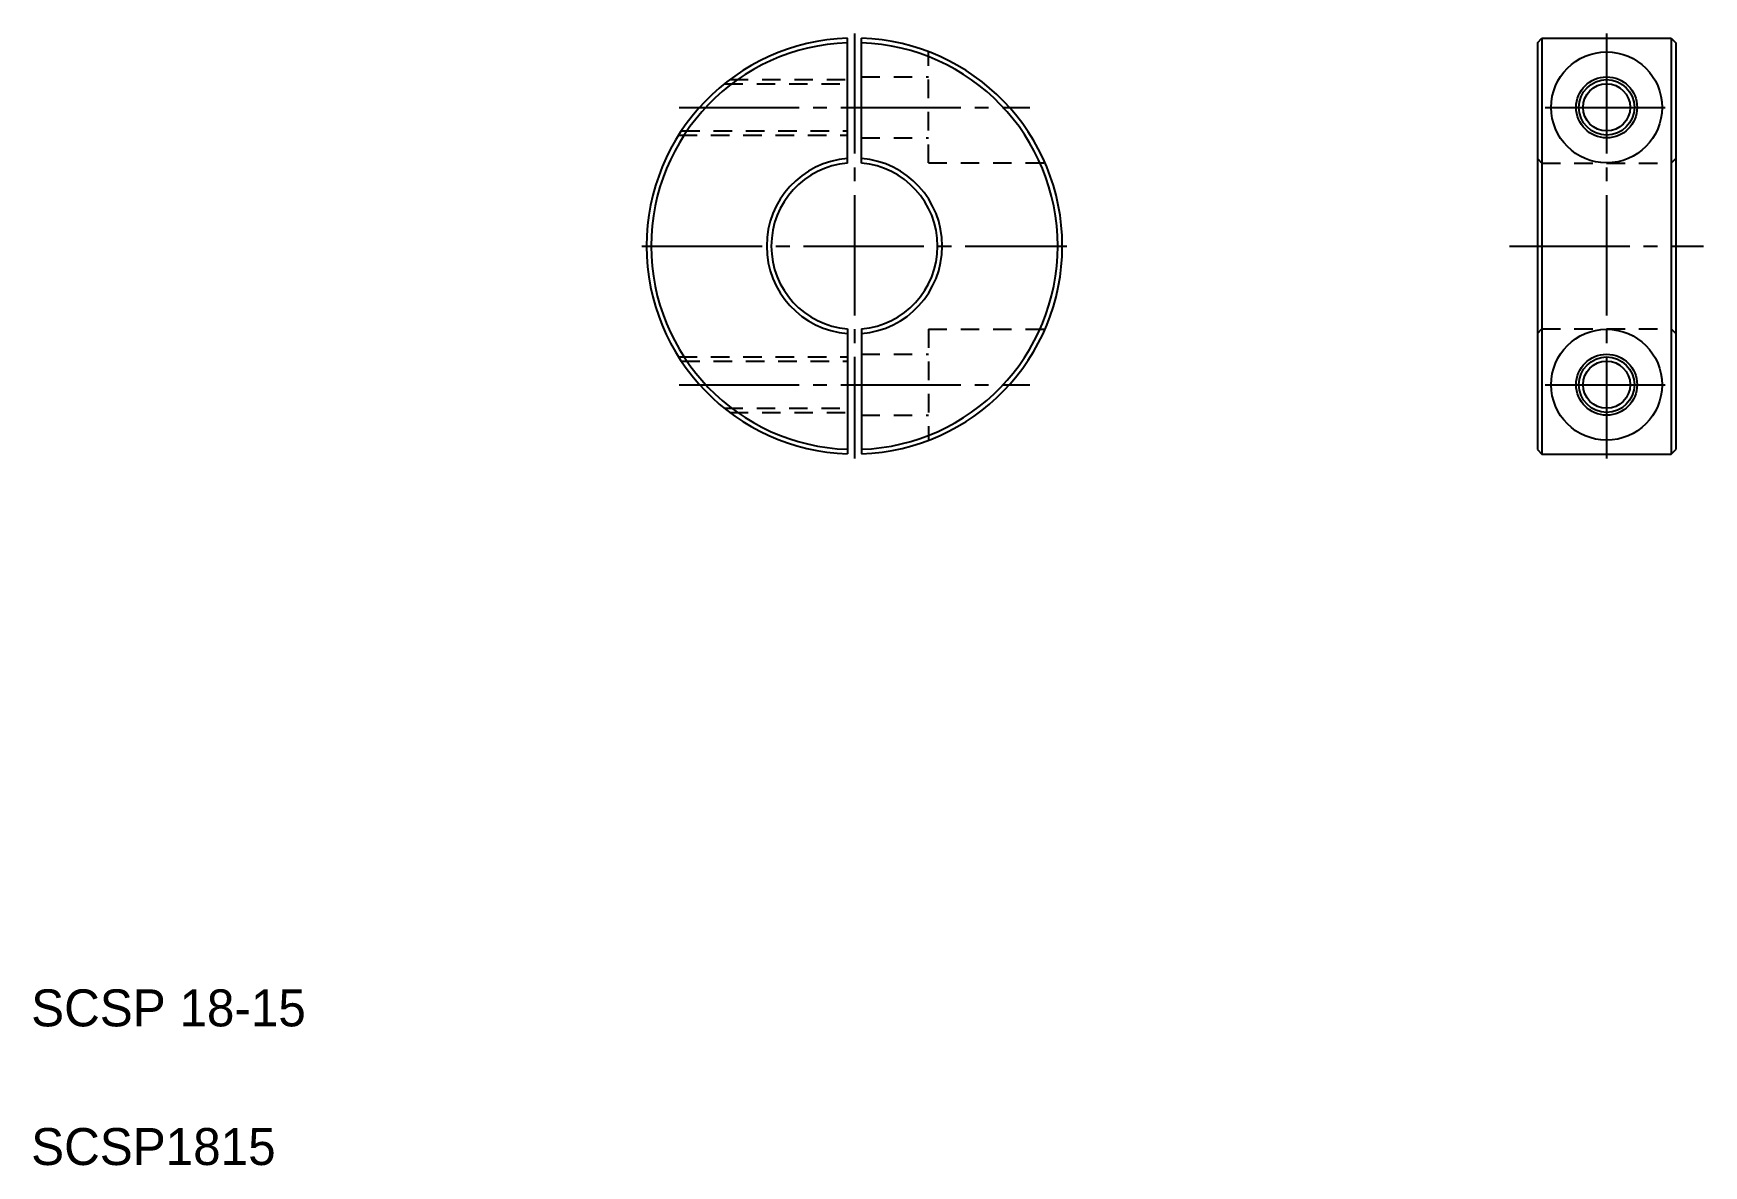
# Model space of a CAD drawing. Extents: x 42 to 223, y 116 to 239.
import ezdxf

# ---------------------------------------------------------------- set-up
doc = ezdxf.new("R2010")
doc.units = 0
doc.linetypes.add('CENTER', pattern=[17.5, 13, -1.5, 1.5, -1.5])
doc.linetypes.add('DASHED', pattern=[3.5, 2, -1.5])
doc.layers.get('0').update_dxf_attribs({"linetype": 'CONTINUOUS'})
doc.layers.add('CENTER', color=1, linetype='CENTER')

msp = doc.modelspace()

# ---------------------------------------------------------------- linework, layer by layer
at = {"color": 7, "linetype": 'CONTINUOUS'}
for p, q in [((130.06, 224.61), (130.06, 238.13)), ((131.56, 224.61), (131.56, 238.13)), ((204.73, 237.64), (205.23, 238.14)), ((204.73, 237.64), (204.73, 193.64)), ((205.23, 238.14), (205.23, 193.14)), ((205.23, 238.14), (219.23, 238.14)), ((219.23, 238.14), (219.23, 193.14)), ((219.23, 238.14), (219.73, 237.64)), ((219.73, 237.64), (219.73, 193.64)), ((130.06, 206.67), (130.06, 193.15)), ((131.56, 206.67), (131.56, 193.15)), ((204.73, 193.64), (205.23, 193.14)), ((219.23, 193.14), (219.73, 193.64)), ((205.23, 193.14), (219.23, 193.14))]:
    msp.add_line(p, q, dxfattribs=at)
at = {"color": 3, "linetype": 'DASHED'}
for p, q in [((138.81, 224.64), (138.81, 236.64)), ((138.81, 236.64), (138.88, 236.64)), ((117.31, 233.64), (130.06, 233.64)), ((131.56, 233.94), (138.81, 233.94)), ((116.73, 233.19), (130.06, 233.19)), ((112.06, 228.09), (130.06, 228.09)), ((111.77, 227.64), (130.06, 227.64)), ((131.56, 227.34), (138.81, 227.34)), ((138.81, 224.64), (151.43, 224.64)), ((204.73, 225.11), (205.23, 224.61)), ((205.23, 224.61), (219.23, 224.61)), ((219.23, 224.61), (219.73, 225.11)), ((138.81, 206.64), (138.81, 194.64)), ((138.81, 206.64), (151.43, 206.64)), ((204.73, 206.17), (205.23, 206.67)), ((205.23, 206.67), (219.23, 206.67)), ((219.23, 206.67), (219.73, 206.17)), ((111.77, 203.64), (130.06, 203.64)), ((112.06, 203.19), (130.06, 203.19)), ((131.56, 203.94), (138.81, 203.94)), ((116.73, 198.09), (130.06, 198.09)), ((117.31, 197.64), (130.06, 197.64)), ((131.56, 197.34), (138.81, 197.34)), ((138.81, 194.64), (138.88, 194.64))]:
    msp.add_line(p, q, dxfattribs=at)
for p, q in [((130.06, 202.67), (130.06, 202.67)), ((130.06, 199.66), (130.06, 199.66))]:
    msp.add_line(p, q)
for centre, radius in [((212.23, 230.64), 6), ((212.23, 230.64), 2.55), ((212.23, 200.64), 6), ((212.23, 200.64), 2.55)]:
    msp.add_circle(centre, radius)
at = {"color": 7, "linetype": 'CONTINUOUS'}
for centre in [(212.23, 230.64), (212.23, 200.64)]:
    msp.add_circle(centre, 3.3, dxfattribs=at)
at = {"color": 3, "linetype": 'CONTINUOUS'}
for centre in [(212.23, 230.64), (212.23, 200.64)]:
    msp.add_circle(centre, 3, dxfattribs=at)
for radius, start, end in [(22.5, 91.9102, 268.0898), (22, 91.9536, 268.0464), (22.5, 271.9102, 88.0898), (22, 271.9536, 88.0464), (9.5, 94.5281, 265.4719), (9, 94.7802, 265.2198), (9.5, 274.5281, 85.4719), (9, 274.7802, 85.2198)]:
    msp.add_arc((130.81, 215.64), radius, start, end)
at = {"layer": 'CENTER', "color": 1, "linetype": 'CENTER'}
for p, q in [((130.81, 238.64), (130.81, 192.64)), ((212.23, 238.64), (212.23, 192.64)), ((111.83, 230.64), (149.78, 230.64)), ((205.58, 230.64), (218.88, 230.64)), ((107.81, 215.64), (153.81, 215.64)), ((201.73, 215.64), (222.73, 215.64)), ((111.83, 200.64), (149.78, 200.64)), ((205.58, 200.64), (218.88, 200.64))]:
    msp.add_line(p, q, dxfattribs=at)

# ---------------------------------------------------------------- texts
for s, p in [('SCSP 18-15', (41.69, 131.22)), ('SCSP1815', (41.69, 116.22))]:
    msp.add_text(s, height=4).set_placement(p)

doc.saveas('drawing.dxf')
